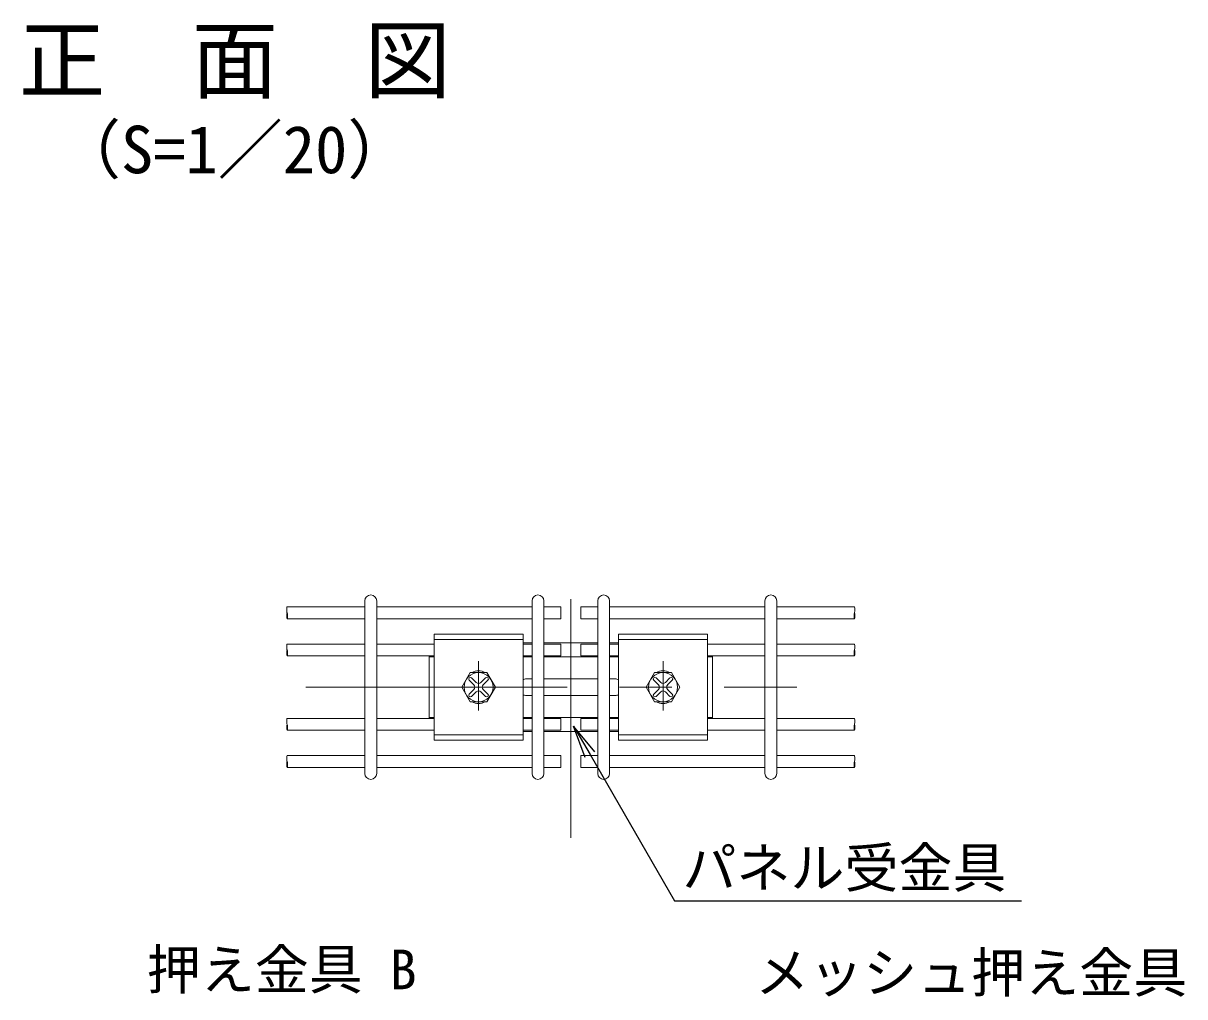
# Model space of a CAD drawing. Units: millimetres, scale not verified. Extents: x -4200 to 4200, y -2970 to 2970.
# Drawn here: x -2255 to -844, y -1597 to -414 of the extents above; entities that cross this region are included whole.
import ezdxf
from ezdxf.enums import TextEntityAlignment as Align

# ---------------------------------------------------------------- set-up
doc = ezdxf.new("R2010")
doc.units = ezdxf.units.MM
doc.header["$LTSCALE"] = 10
doc.linetypes.add('USER1', pattern=[50.8, 31.75, -6.35, 6.35, -6.35])
for name, color, linetype, lineweight in [('0-0_D-STR-DIM', 7, 'Continuous', 13), ('0-1_D-STR3', 3, 'Continuous', 13), ('0-2_D-BMK', 2, 'USER1', 13), ('0-4_D-STR2', 7, 'Continuous', 13), ('0-7_D-STR-TXT', 7, 'Continuous', 25)]:
    doc.layers.add(name, color=color, linetype=linetype, lineweight=lineweight)
doc.layers.add('0-8_D-TTL-TXT', color=7, linetype='Continuous')
doc.styles.add('ＭＳ ゴシック', font='')
doc.styles.get('ＭＳ ゴシック').set_extended_font_data('MS Gothic')

# ---------------------------------------------------------------- blocks, each defined once
blk = doc.blocks.new('MLeader4')
at = {"layer": '0-0_D-STR-DIM', "lineweight": 25}
blk.add_line((-1571.82, -1306.35), (-1586.04, -1268.37), dxfattribs=at)
for points in [[(-1560.27, -1299.68), (-1586.04, -1268.37), (-1566.04, -1303.02)], [(-1566.04, -1303.02), (-1463.49, -1480.64), (-1049.2, -1480.64), (-1042, -1480.64)]]:
    blk.add_lwpolyline(points, dxfattribs=at)

msp = doc.modelspace()

# ---------------------------------------------------------------- linework, layer by layer
at = {"layer": '0-1_D-STR3'}
for p, q in [((-1755.45, -1156.72), (-1755.45, -1285.36)), ((-1755.45, -1156.72), (-1647.45, -1156.72)), ((-1647.45, -1156.72), (-1647.45, -1285.36)), ((-1531.45, -1156.72), (-1531.45, -1285.36)), ((-1531.45, -1156.72), (-1423.45, -1156.72)), ((-1423.45, -1156.72), (-1423.45, -1285.36)), ((-1755.45, -1163.04), (-1647.45, -1163.04)), ((-1636.55, -1167.04), (-1647.45, -1167.04)), ((-1556.75, -1167.04), (-1622.15, -1167.04)), ((-1531.45, -1167.04), (-1542.35, -1167.04)), ((-1531.45, -1163.04), (-1423.45, -1163.04)), ((-1761.45, -1183.04), (-1761.45, -1259.04)), ((-1761.45, -1184.04), (-1755.45, -1184.04)), ((-1647.45, -1184.04), (-1636.55, -1184.04)), ((-1622.15, -1184.04), (-1556.75, -1184.04)), ((-1542.35, -1184.04), (-1531.45, -1184.04)), ((-1423.45, -1184.04), (-1417.45, -1184.04)), ((-1417.45, -1259.04), (-1417.45, -1183.04)), ((-1477.45, -1249.56), (-1477.45, -1189.55)), ((-1711.65, -1203.39), (-1721.84, -1221.04)), ((-1712.77, -1212.56), (-1707.11, -1218.21)), ((-1691.26, -1203.39), (-1711.65, -1203.39)), ((-1709.94, -1209.73), (-1704.28, -1215.39)), ((-1692.97, -1209.73), (-1698.62, -1215.39)), ((-1690.14, -1212.56), (-1695.8, -1218.21)), ((-1691.26, -1203.39), (-1681.06, -1221.04)), ((-1643.45, -1211.04), (-1636.55, -1211.04)), ((-1622.15, -1211.04), (-1556.75, -1211.04)), ((-1542.35, -1211.04), (-1535.45, -1211.04)), ((-1487.65, -1203.39), (-1497.84, -1221.04)), ((-1488.77, -1212.56), (-1483.11, -1218.21)), ((-1467.26, -1203.39), (-1487.65, -1203.39)), ((-1485.94, -1209.73), (-1480.28, -1215.39)), ((-1468.97, -1209.73), (-1474.62, -1215.39)), ((-1466.14, -1212.56), (-1471.8, -1218.21)), ((-1467.26, -1203.39), (-1457.06, -1221.04)), ((-1711.65, -1238.7), (-1721.84, -1221.04)), ((-1712.77, -1229.53), (-1707.11, -1223.87)), ((-1709.94, -1232.36), (-1704.28, -1226.7)), ((-1692.97, -1232.36), (-1698.62, -1226.7)), ((-1690.14, -1229.53), (-1695.8, -1223.87)), ((-1691.26, -1238.7), (-1681.06, -1221.04)), ((-1487.65, -1238.7), (-1497.84, -1221.04)), ((-1488.77, -1229.53), (-1483.11, -1223.87)), ((-1485.94, -1232.36), (-1480.28, -1226.7)), ((-1468.97, -1232.36), (-1474.62, -1226.7)), ((-1466.14, -1229.53), (-1471.8, -1223.87)), ((-1467.26, -1238.7), (-1457.06, -1221.04)), ((-1691.26, -1238.7), (-1711.65, -1238.7)), ((-1643.45, -1231.04), (-1636.55, -1231.04)), ((-1622.15, -1231.04), (-1556.75, -1231.04)), ((-1542.35, -1231.04), (-1535.45, -1231.04)), ((-1467.26, -1238.7), (-1487.65, -1238.7)), ((-1761.45, -1258.04), (-1755.45, -1258.04)), ((-1647.45, -1258.04), (-1636.55, -1258.04)), ((-1622.15, -1258.04), (-1556.75, -1258.04)), ((-1542.35, -1258.04), (-1531.45, -1258.04)), ((-1423.45, -1258.04), (-1417.45, -1258.04)), ((-1755.45, -1279.04), (-1647.45, -1279.04)), ((-1647.45, -1275.04), (-1636.55, -1275.04)), ((-1622.15, -1275.04), (-1556.75, -1275.04)), ((-1542.35, -1275.04), (-1531.45, -1275.04)), ((-1531.45, -1279.04), (-1423.45, -1279.04)), ((-1755.45, -1285.36), (-1647.45, -1285.36)), ((-1531.45, -1285.36), (-1423.45, -1285.36))]:
    msp.add_line(p, q, dxfattribs=at)
for centre in [(-1701.45, -1221.04), (-1477.45, -1221.04)]:
    msp.add_circle(centre, 17.66, dxfattribs=at)
for centre, radius, start, end in [((-1711.35, -1211.14), 2, 44.99953, 224.99952), ((-1701.45, -1216.04), 15, 57.53826, 122.46174), ((-1691.55, -1211.14), 2, 315, 135), ((-1643.45, -1221.04), 10, 90, 113.57818), ((-1535.45, -1221.04), 10, 66.42182, 90), ((-1487.35, -1211.14), 2, 44.99953, 224.99952), ((-1477.45, -1216.04), 15, 57.53826, 122.46174), ((-1467.55, -1211.14), 2, 315, 135), ((-1709.94, -1221.04), 4, 314.99999, 45), ((-1701.45, -1212.56), 4, 225.00001, 314.99999), ((-1701.45, -1229.53), 4, 45, 135), ((-1692.97, -1221.04), 4, 135, 225.00001), ((-1485.94, -1221.04), 4, 314.99999, 45), ((-1477.45, -1212.56), 4, 225.00001, 314.99999), ((-1477.45, -1229.53), 4, 45, 135), ((-1468.97, -1221.04), 4, 135, 225.00001), ((-1711.35, -1230.94), 2, 135, 314.99998), ((-1701.45, -1226.04), 15, 237.53826, 302.46174), ((-1691.55, -1230.94), 2, 225.00001, 44.99999), ((-1643.45, -1221.04), 10, 246.42182, 270), ((-1535.45, -1221.04), 10, 270, 293.57818), ((-1487.35, -1230.94), 2, 135, 314.99998), ((-1477.45, -1226.04), 15, 237.53826, 302.46174), ((-1467.55, -1230.94), 2, 225.00001, 44.99999)]:
    msp.add_arc(centre, radius, start, end, dxfattribs=at)
at = {"layer": '0-2_D-BMK'}
for p, q in [((-1589.45, -1403.93), (-1589.45, -1114.28)), ((-1701.45, -1249.56), (-1701.45, -1189.55)), ((-1911.3, -1221.04), (-1315.09, -1221.04))]:
    msp.add_line(p, q, dxfattribs=at)
at = {"layer": '0-4_D-STR2'}
for p, q in [((-1933.97, -1123.44), (-1839.63, -1123.44)), ((-1839.63, -1325.84), (-1839.63, -1116.24)), ((-1825.23, -1325.84), (-1825.23, -1116.24)), ((-1825.23, -1123.44), (-1636.55, -1123.44)), ((-1636.55, -1325.84), (-1636.55, -1116.24)), ((-1622.15, -1325.84), (-1622.15, -1116.24)), ((-1622.15, -1123.44), (-1601.45, -1123.44)), ((-1556.75, -1123.44), (-1577.45, -1123.44)), ((-1556.75, -1325.84), (-1556.75, -1116.24)), ((-1542.35, -1325.84), (-1542.35, -1116.24)), ((-1353.67, -1123.44), (-1542.35, -1123.44)), ((-1353.67, -1325.84), (-1353.67, -1116.24)), ((-1339.27, -1325.84), (-1339.27, -1116.24)), ((-1244.93, -1123.44), (-1339.27, -1123.44)), ((-1933.97, -1137.84), (-1839.63, -1137.84)), ((-1825.23, -1137.84), (-1636.55, -1137.84)), ((-1353.67, -1137.84), (-1542.35, -1137.84)), ((-1244.93, -1137.84), (-1339.27, -1137.84)), ((-1933.97, -1168.64), (-1839.63, -1168.64)), ((-1825.23, -1168.64), (-1755.45, -1168.64)), ((-1647.45, -1168.64), (-1636.55, -1168.64)), ((-1622.15, -1168.64), (-1601.45, -1168.64)), ((-1601.45, -1183.04), (-1601.45, -1168.64)), ((-1577.45, -1183.04), (-1577.45, -1168.64)), ((-1556.75, -1168.64), (-1577.45, -1168.64)), ((-1531.45, -1168.64), (-1542.35, -1168.64)), ((-1353.67, -1168.64), (-1423.45, -1168.64)), ((-1244.93, -1168.64), (-1339.27, -1168.64)), ((-1933.97, -1183.04), (-1839.63, -1183.04)), ((-1825.23, -1183.04), (-1755.45, -1183.04)), ((-1647.45, -1183.04), (-1636.55, -1183.04)), ((-1622.15, -1183.04), (-1601.45, -1183.04)), ((-1556.75, -1183.04), (-1577.45, -1183.04)), ((-1531.45, -1183.04), (-1542.35, -1183.04)), ((-1353.67, -1183.04), (-1423.45, -1183.04)), ((-1244.93, -1183.04), (-1339.27, -1183.04)), ((-1933.97, -1259.04), (-1839.63, -1259.04)), ((-1825.23, -1259.04), (-1755.45, -1259.04)), ((-1647.45, -1259.04), (-1636.55, -1259.04)), ((-1622.15, -1259.04), (-1601.45, -1259.04)), ((-1601.45, -1273.44), (-1601.45, -1259.04)), ((-1556.75, -1259.04), (-1577.45, -1259.04)), ((-1577.45, -1273.44), (-1577.45, -1259.04)), ((-1531.45, -1259.04), (-1542.35, -1259.04)), ((-1353.67, -1259.04), (-1423.45, -1259.04)), ((-1244.93, -1259.04), (-1339.27, -1259.04)), ((-1933.97, -1273.44), (-1839.63, -1273.44)), ((-1825.23, -1273.44), (-1755.45, -1273.44)), ((-1647.45, -1273.44), (-1636.55, -1273.44)), ((-1622.15, -1273.44), (-1601.45, -1273.44)), ((-1556.75, -1273.44), (-1577.45, -1273.44)), ((-1531.45, -1273.44), (-1542.35, -1273.44)), ((-1353.67, -1273.44), (-1423.45, -1273.44)), ((-1244.93, -1273.44), (-1339.27, -1273.44)), ((-1933.97, -1304.24), (-1839.63, -1304.24)), ((-1825.23, -1304.24), (-1636.55, -1304.24)), ((-1622.15, -1304.24), (-1601.45, -1304.24)), ((-1601.45, -1318.64), (-1601.45, -1304.24)), ((-1577.45, -1318.64), (-1577.45, -1304.24)), ((-1556.75, -1304.24), (-1577.45, -1304.24)), ((-1353.67, -1304.24), (-1542.35, -1304.24)), ((-1244.93, -1304.24), (-1339.27, -1304.24)), ((-1933.97, -1318.64), (-1839.63, -1318.64)), ((-1825.23, -1318.64), (-1636.55, -1318.64)), ((-1622.15, -1318.64), (-1601.45, -1318.64)), ((-1556.75, -1318.64), (-1577.45, -1318.64)), ((-1353.67, -1318.64), (-1542.35, -1318.64)), ((-1244.93, -1318.64), (-1339.27, -1318.64))]:
    msp.add_line(p, q, dxfattribs=at)
for points in [[(-1622.15, -1137.84), (-1601.45, -1137.84), (-1601.45, -1123.44)], [(-1556.75, -1137.84), (-1577.45, -1137.84), (-1577.45, -1123.44)]]:
    msp.add_lwpolyline(points, dxfattribs=at)
for centre, start, end in [((-1832.43, -1116.24), 0, 180), ((-1629.35, -1116.24), 0, 180), ((-1549.55, -1116.24), 0, 180), ((-1346.47, -1116.24), 0, 180), ((-1832.43, -1325.84), 180, 0), ((-1629.35, -1325.84), 180, 0), ((-1549.55, -1325.84), 180, 0), ((-1346.47, -1325.84), 180, 0)]:
    msp.add_arc(centre, 7.2, start, end, dxfattribs=at)
for centre, start_param, end_param in [((-1933.97, -1127.04), 3.1414937, 6.283185), ((-1244.93, -1127.04), 0.0000003, 3.1416916), ((-1933.97, -1172.24), 3.1414937, 6.283185), ((-1244.93, -1172.24), 0.0000003, 3.1416916), ((-1933.97, -1262.64), 3.1414937, 6.283185), ((-1244.93, -1262.64), 0.0000003, 3.1416916), ((-1933.97, -1307.84), 3.1414937, 6.283185), ((-1244.93, -1307.84), 0.0000003, 3.1416916)]:
    msp.add_ellipse(centre, major_axis=(0, -3.6), ratio=0.114898, start_param=start_param, end_param=end_param, dxfattribs=at)
for centre, major_axis in [((-1933.97, -1134.24), (0, -3.6)), ((-1244.93, -1134.24), (0, 3.6)), ((-1933.97, -1179.44), (0, -3.6)), ((-1244.93, -1179.44), (0, 3.6)), ((-1933.97, -1269.84), (0, -3.6)), ((-1244.93, -1269.84), (0, 3.6)), ((-1933.97, -1315.04), (0, -3.6)), ((-1244.93, -1315.04), (0, 3.6))]:
    msp.add_ellipse(centre, major_axis=major_axis, ratio=0.114898, dxfattribs=at)

# ---------------------------------------------------------------- block references
at = {"layer": '0-0_D-STR-DIM'}
msp.add_blockref('MLeader4', (0, 0), dxfattribs=at)

# ---------------------------------------------------------------- texts
at = {"layer": '0-7_D-STR-TXT', "style": 'ＭＳ ゴシック'}
for s, p in [('パネル受金具', (-1453.91, -1478.89)), ('押え金具 B', (-2104.49, -1602.44)), ('メッシュ押え金具', (-1365.55, -1606.34))]:
    msp.add_text(s, height=48.09, dxfattribs=at).set_placement(p, align=Align.BOTTOM_LEFT)
at = {"layer": '0-8_D-TTL-TXT', "style": 'ＭＳ ゴシック'}
for s, height, p in [('正\u3000面\u3000図', 76.98, (-2259.97, -520.78)), ('（S=1／20）', 57.7, (-2214.49, -613.97))]:
    msp.add_text(s, height=height, dxfattribs=at).set_placement(p, align=Align.BOTTOM_LEFT)

doc.saveas('drawing.dxf')
